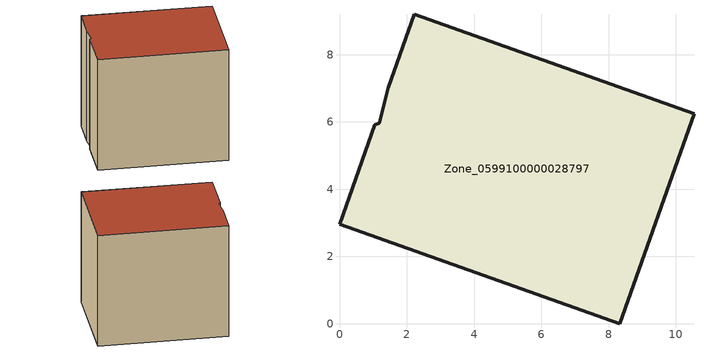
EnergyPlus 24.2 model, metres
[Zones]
Zone_0599100000028797
 floor ground (C_G): 0,2.96 1.05,5.91 1.18,5.96 1.44,7.02 2.22,9.2 10.54,6.24 8.33,0 z0.46
 wall outside (C_F): 2.22,9.2 1.44,7.02 1.18,5.96 1.05,5.91 0,2.96 8.33,0 10.54,6.24 2.22,9.2 z0.46:8.63
 roof outside (C_R): 1.05,5.91 0,2.96 8.33,0 10.54,6.24 2.22,9.2 1.44,7.02 1.18,5.96 z8.63
[BUILDING]
Pand.0599100000028797: North Axis=0; Terrain=City; Loads Convergence Tolerance Value=0.04; Temperature Convergence Tolerance Value=0.4; Solar Distribution=FullExterior; Maximum Number of Warmup Days=25; Minimum Number of Warmup Days=1
[Site:Location]
Rotterdam.The.Hague.AP_ZH_NLD Design_Conditions: Latitude=51.96; Longitude=4.45; Time Zone=1; Elevation=-4.5
[SITE:GROUNDTEMPERATURE:BUILDINGSURFACE]
18, 18, 18, 18, 18, 18, 18, 18, 18, 18, 18, 18
[MATERIAL] Thermal Absorptance=0.9; Solar Absorptance=0.7; Visible Absorptance=0.7
Name | Roughness | Thickness | Conductivity | Density | Specific Heat
G.TI.1965-1974 | MediumSmooth | 0.15 | 0.882353 | 540 | 1210
F.TI.1965-1974 | Rough | 0.3 | 0.697674 | 1920 | 840
R.TI.1965-1974 | MediumRough | 0.2 | 0.232558 | 1500 | 1000
[CONSTRUCTION]
C_G: G.TI.1965-1974
C_F: F.TI.1965-1974
C_R: R.TI.1965-1974
[ZONE]
Zone_0599100000028797: Type=1; Multiplier=1; Ceiling Height=Autocalculate; Volume=Autocalculate; Floor Area=autocalculate; Part of Total Floor Area=Yes
[ZONEINFILTRATION:DESIGNFLOWRATE]
Infil_Zone_0599100000028797: Zone or ZoneList or Space or SpaceList=Zone_0599100000028797; Schedule=AlwaysOn; Design Flow Rate Calculation Method=Flow/Area; Flow Rate per Floor Area=0.003; Constant Term Coefficient=1; Temperature Term Coefficient=0; Velocity Term Coefficient=0; Velocity Squared Term Coefficient=0
[HVACTEMPLATE:ZONE:IDEALLOADSAIRSYSTEM]
Zone_0599100000028797: Maximum Heating Supply Air Temperature=50; Minimum Cooling Supply Air Temperature=13; Maximum Heating Supply Air Humidity Ratio=0.0156; Minimum Cooling Supply Air Humidity Ratio=0.0077; Heating Limit=NoLimit; Cooling Limit=NoLimit; Dehumidification Control Type=ConstantSensibleHeatRatio; Cooling Sensible Heat Ratio=0.7; Dehumidification Setpoint=60; Humidification Control Type=None; Humidification Setpoint=30; Outdoor Air Method=None; Outdoor Air Flow Rate per Person=0.00944; Outdoor Air Flow Rate per Zone Floor Area=0; Outdoor Air Flow Rate per Zone=0; Demand Controlled Ventilation Type=None; Outdoor Air Economizer Type=NoEconomizer; Heat Recovery Type=None; Sensible Heat Recovery Effectiveness=0.7; Latent Heat Recovery Effectiveness=0.65
[ZONECONTROL:THERMOSTAT]
ThermostatControl_Zone_0599100000028797: Zone or ZoneList=Zone_0599100000028797; Control Type Schedule=DualSetpointControlType; Control 1=Thermostat_Zone_0599100000028797; Temperature Difference Between Cutout And Setpoint=0
[THERMOSTATSETPOINT:DUALSETPOINT]
Thermostat_Zone_0599100000028797: Heating Setpoint Temperature Schedule=HeatingSetpoint_Zone_0599100000028797; Cooling Setpoint Temperature Schedule=CoolingSetpoint_Zone_0599100000028797
[SCHEDULE:COMPACT]
HeatingSetpoint_Zone_0599100000028797: Through: 12/31, For: AllDays, Until: 24:00, 21
CoolingSetpoint_Zone_0599100000028797: Through: 12/31, For: AllDays, Until: 24:00, 24
DualSetpointControlType: Through: 12/31, For: AllDays, Until: 24:00, 4
AlwaysOn: Through: 12/31, For: AllDays, Until: 24:00, 1
